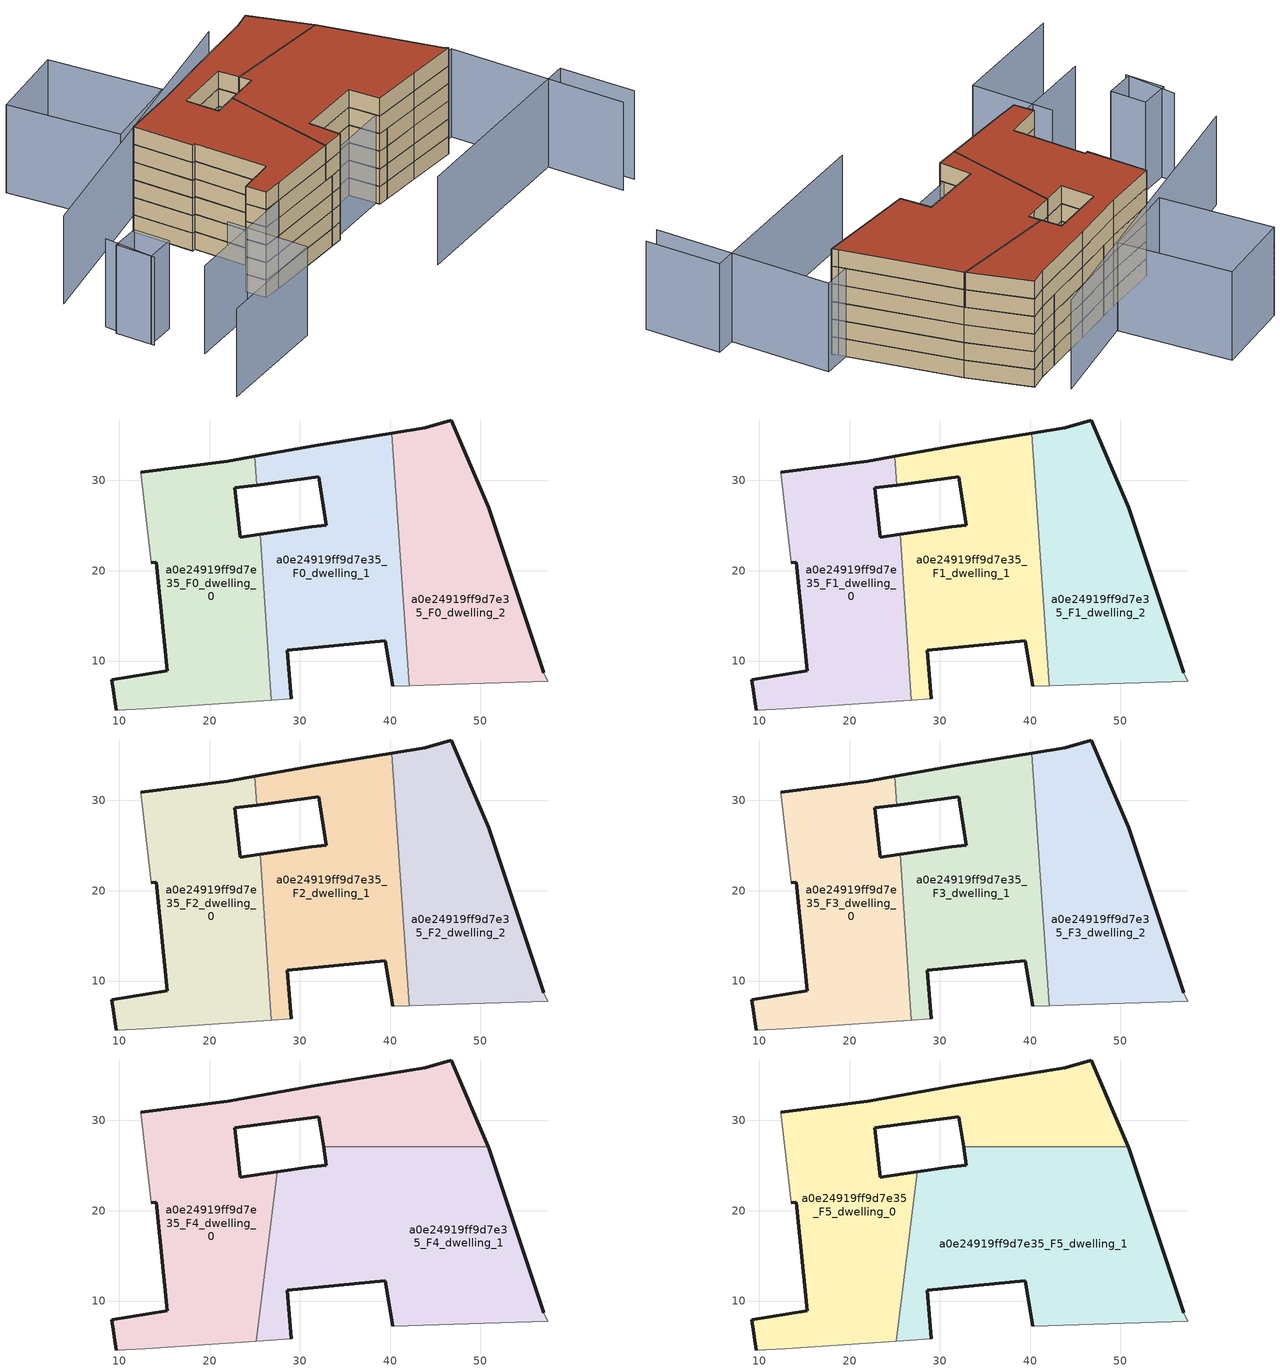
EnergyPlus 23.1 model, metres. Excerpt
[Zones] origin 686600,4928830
a0e24919ff9d7e35_F0_dwelling_0
 floor ground (EU_floor_Construction): 26.86,5.69 25.61,24.04 23.42,23.72 22.8,29.17 25.23,29.5 25.02,32.68 21.99,32.14 12.39,30.89 13.55,20.89 14.09,20.94 15.32,8.91 9.17,7.95 9.69,4.58 12.88,4.71 z0
 wall outside (EU_wall_Construction): 12.39,30.89 21.99,32.14 25.02,32.68 / 25.23,29.5 22.8,29.17 23.42,23.72 25.61,24.04 / 9.69,4.58 9.17,7.95 15.32,8.91 14.09,20.94 13.55,20.89 z0:3
 wall adiabatic (EU_wall_Construction): 13.55,20.89 12.39,30.89 / 26.86,5.69 12.88,4.71 9.69,4.58 z0:3
 wall to a0e24919ff9d7e35_F0_dwelling_1 (EU_wall_Construction): 25.02,32.68 25.23,29.5 / 25.61,24.04 26.86,5.69 z0:3
a0e24919ff9d7e35_F0_dwelling_1
 floor ground (EU_floor_Construction): 42.09,7.27 40.18,35.25 31.58,33.84 25.02,32.68 25.23,29.5 32.11,30.42 32.94,25.04 31.31,24.86 25.61,24.04 26.86,5.69 29.06,5.84 28.63,11.22 39.45,12.26 40.28,7.21 z0
 wall outside (EU_wall_Construction): 25.61,24.04 31.31,24.86 32.94,25.04 32.11,30.42 25.23,29.5 / 25.02,32.68 31.58,33.84 40.18,35.25 / 40.28,7.21 39.45,12.26 28.63,11.22 29.06,5.84 z0:3
 wall adiabatic (EU_wall_Construction): 29.06,5.84 26.86,5.69 / 42.09,7.27 40.28,7.21 z0:3
 wall to a0e24919ff9d7e35_F0_dwelling_2 (EU_wall_Construction): 40.18,35.25 42.09,7.27 z0:3
a0e24919ff9d7e35_F0_dwelling_2
 floor ground (EU_floor_Construction): 57.45,7.75 57.03,8.73 50.9,26.97 46.74,36.7 43.88,35.86 40.18,35.25 42.09,7.27 48.76,7.49 z0
 wall outside (EU_wall_Construction): 40.18,35.25 43.88,35.86 46.74,36.7 50.9,26.97 57.03,8.73 z0:3
 wall adiabatic (EU_wall_Construction): 57.03,8.73 57.45,7.75 48.76,7.49 42.09,7.27 z0:3
a0e24919ff9d7e35_F1_dwelling_0
 floor to a0e24919ff9d7e35_F0_dwelling_0 (EU_floor_Construction): 26.86,5.69 25.61,24.04 23.42,23.72 22.8,29.17 25.23,29.5 25.02,32.68 21.99,32.14 12.39,30.89 13.55,20.89 14.09,20.94 15.32,8.91 9.17,7.95 9.69,4.58 12.88,4.71 z3
 wall outside (EU_wall_Construction): 12.39,30.89 21.99,32.14 25.02,32.68 / 25.23,29.5 22.8,29.17 23.42,23.72 25.61,24.04 / 9.69,4.58 9.17,7.95 15.32,8.91 14.09,20.94 13.55,20.89 z3:6
 wall adiabatic (EU_wall_Construction): 13.55,20.89 12.39,30.89 / 26.86,5.69 12.88,4.71 9.69,4.58 z3:6
 wall to a0e24919ff9d7e35_F1_dwelling_1 (EU_wall_Construction): 25.02,32.68 25.23,29.5 / 25.61,24.04 26.86,5.69 z3:6
a0e24919ff9d7e35_F1_dwelling_1
 floor to a0e24919ff9d7e35_F0_dwelling_1 (EU_floor_Construction): 42.09,7.27 40.18,35.25 31.58,33.84 25.02,32.68 25.23,29.5 32.11,30.42 32.94,25.04 31.31,24.86 25.61,24.04 26.86,5.69 29.06,5.84 28.63,11.22 39.45,12.26 40.28,7.21 z3
 wall outside (EU_wall_Construction): 25.61,24.04 31.31,24.86 32.94,25.04 32.11,30.42 25.23,29.5 / 25.02,32.68 31.58,33.84 40.18,35.25 / 40.28,7.21 39.45,12.26 28.63,11.22 29.06,5.84 z3:6
 wall adiabatic (EU_wall_Construction): 29.06,5.84 26.86,5.69 / 42.09,7.27 40.28,7.21 z3:6
 wall to a0e24919ff9d7e35_F1_dwelling_2 (EU_wall_Construction): 40.18,35.25 42.09,7.27 z3:6
a0e24919ff9d7e35_F1_dwelling_2
 floor to a0e24919ff9d7e35_F0_dwelling_2 (EU_floor_Construction): 57.45,7.75 57.03,8.73 50.9,26.97 46.74,36.7 43.88,35.86 40.18,35.25 42.09,7.27 48.76,7.49 z3
 wall outside (EU_wall_Construction): 40.18,35.25 43.88,35.86 46.74,36.7 50.9,26.97 57.03,8.73 z3:6
 wall adiabatic (EU_wall_Construction): 57.03,8.73 57.45,7.75 48.76,7.49 42.09,7.27 z3:6
a0e24919ff9d7e35_F2_dwelling_0
 floor to a0e24919ff9d7e35_F1_dwelling_0 (EU_floor_Construction): 26.86,5.69 25.61,24.04 23.42,23.72 22.8,29.17 25.23,29.5 25.02,32.68 21.99,32.14 12.39,30.89 13.55,20.89 14.09,20.94 15.32,8.91 9.17,7.95 9.69,4.58 12.88,4.71 z6
 wall outside (EU_wall_Construction): 12.39,30.89 21.99,32.14 25.02,32.68 / 25.23,29.5 22.8,29.17 23.42,23.72 25.61,24.04 / 9.69,4.58 9.17,7.95 15.32,8.91 14.09,20.94 13.55,20.89 z6:9
 wall adiabatic (EU_wall_Construction): 13.55,20.89 12.39,30.89 / 26.86,5.69 12.88,4.71 9.69,4.58 z6:9
 wall to a0e24919ff9d7e35_F2_dwelling_1 (EU_wall_Construction): 25.02,32.68 25.23,29.5 / 25.61,24.04 26.86,5.69 z6:9
a0e24919ff9d7e35_F2_dwelling_1
 floor to a0e24919ff9d7e35_F1_dwelling_1 (EU_floor_Construction): 42.09,7.27 40.18,35.25 31.58,33.84 25.02,32.68 25.23,29.5 32.11,30.42 32.94,25.04 31.31,24.86 25.61,24.04 26.86,5.69 29.06,5.84 28.63,11.22 39.45,12.26 40.28,7.21 z6
 wall outside (EU_wall_Construction): 25.61,24.04 31.31,24.86 32.94,25.04 32.11,30.42 25.23,29.5 / 25.02,32.68 31.58,33.84 40.18,35.25 / 40.28,7.21 39.45,12.26 28.63,11.22 29.06,5.84 z6:9
 wall adiabatic (EU_wall_Construction): 29.06,5.84 26.86,5.69 / 42.09,7.27 40.28,7.21 z6:9
 wall to a0e24919ff9d7e35_F2_dwelling_2 (EU_wall_Construction): 40.18,35.25 42.09,7.27 z6:9
a0e24919ff9d7e35_F2_dwelling_2
 floor to a0e24919ff9d7e35_F1_dwelling_2 (EU_floor_Construction): 57.45,7.75 57.03,8.73 50.9,26.97 46.74,36.7 43.88,35.86 40.18,35.25 42.09,7.27 48.76,7.49 z6
 wall outside (EU_wall_Construction): 40.18,35.25 43.88,35.86 46.74,36.7 50.9,26.97 57.03,8.73 z6:9
 wall adiabatic (EU_wall_Construction): 57.03,8.73 57.45,7.75 48.76,7.49 42.09,7.27 z6:9
a0e24919ff9d7e35_F3_dwelling_0
 floor to a0e24919ff9d7e35_F2_dwelling_0 (EU_floor_Construction): 26.86,5.69 25.61,24.04 23.42,23.72 22.8,29.17 25.23,29.5 25.02,32.68 21.99,32.14 12.39,30.89 13.55,20.89 14.09,20.94 15.32,8.91 9.17,7.95 9.69,4.58 12.88,4.71 z9
 wall outside (EU_wall_Construction): 12.39,30.89 21.99,32.14 25.02,32.68 / 25.23,29.5 22.8,29.17 23.42,23.72 25.61,24.04 / 9.69,4.58 9.17,7.95 15.32,8.91 14.09,20.94 13.55,20.89 z9:12
 wall adiabatic (EU_wall_Construction): 13.55,20.89 12.39,30.89 / 26.86,5.69 12.88,4.71 9.69,4.58 z9:12
 wall to a0e24919ff9d7e35_F3_dwelling_1 (EU_wall_Construction): 25.02,32.68 25.23,29.5 / 25.61,24.04 26.86,5.69 z9:12
a0e24919ff9d7e35_F3_dwelling_1
 floor to a0e24919ff9d7e35_F2_dwelling_1 (EU_floor_Construction): 42.09,7.27 40.18,35.25 31.58,33.84 25.02,32.68 25.23,29.5 32.11,30.42 32.94,25.04 31.31,24.86 25.61,24.04 26.86,5.69 29.06,5.84 28.63,11.22 39.45,12.26 40.28,7.21 z9
 wall outside (EU_wall_Construction): 25.61,24.04 31.31,24.86 32.94,25.04 32.11,30.42 25.23,29.5 / 25.02,32.68 31.58,33.84 40.18,35.25 / 40.28,7.21 39.45,12.26 28.63,11.22 29.06,5.84 z9:12
 wall adiabatic (EU_wall_Construction): 29.06,5.84 26.86,5.69 / 42.09,7.27 40.28,7.21 z9:12
 wall to a0e24919ff9d7e35_F3_dwelling_2 (EU_wall_Construction): 40.18,35.25 42.09,7.27 z9:12
a0e24919ff9d7e35_F3_dwelling_2
 floor to a0e24919ff9d7e35_F2_dwelling_2 (EU_floor_Construction): 57.45,7.75 57.03,8.73 50.9,26.97 46.74,36.7 43.88,35.86 40.18,35.25 42.09,7.27 48.76,7.49 z9
 wall outside (EU_wall_Construction): 40.18,35.25 43.88,35.86 46.74,36.7 50.9,26.97 57.03,8.73 z9:12
 wall adiabatic (EU_wall_Construction): 57.03,8.73 57.45,7.75 48.76,7.49 42.09,7.27 z9:12
a0e24919ff9d7e35_F4_dwelling_0
 floor to a0e24919ff9d7e35_F3_dwelling_0 (EU_floor_Construction): 25.18,5.57 26.26,14.42 25.61,24.04 23.42,23.72 22.8,29.17 25.23,29.5 25.02,32.68 21.99,32.14 12.39,30.89 13.55,20.89 14.09,20.94 15.32,8.91 9.17,7.95 9.69,4.58 12.88,4.71 z12
 floor to a0e24919ff9d7e35_F3_dwelling_1 (EU_floor_Construction): 26.26,14.42 27.47,24.3 25.61,24.04 z12; 40.74,27.09 40.18,35.25 31.58,33.84 25.02,32.68 25.23,29.5 32.11,30.42 32.63,27.09 z12
 floor to a0e24919ff9d7e35_F3_dwelling_2 (EU_floor_Construction): 50.85,27.09 46.74,36.7 43.88,35.86 40.18,35.25 40.74,27.09 z12
 wall outside (EU_wall_Construction): 32.63,27.09 32.11,30.42 22.8,29.17 23.42,23.72 27.47,24.3 / 9.69,4.58 9.17,7.95 15.32,8.91 14.09,20.94 13.55,20.89 / 12.39,30.89 21.99,32.14 31.58,33.84 43.88,35.86 46.74,36.7 50.85,27.09 z12:15
 wall adiabatic (EU_wall_Construction): 25.18,5.57 12.88,4.71 9.69,4.58 / 13.55,20.89 12.39,30.89 z12:15
 wall to a0e24919ff9d7e35_F4_dwelling_1 (EU_wall_Construction): 50.85,27.09 32.63,27.09 / 27.47,24.3 25.18,5.57 z12:15
a0e24919ff9d7e35_F4_dwelling_1
 floor to a0e24919ff9d7e35_F3_dwelling_0 (EU_floor_Construction): 26.86,5.69 26.26,14.42 25.18,5.57 z12
 floor to a0e24919ff9d7e35_F3_dwelling_1 (EU_floor_Construction): 42.09,7.27 40.74,27.09 32.63,27.09 32.94,25.04 31.31,24.86 27.47,24.3 26.26,14.42 26.86,5.69 29.06,5.84 28.63,11.22 39.45,12.26 40.28,7.21 z12
 floor to a0e24919ff9d7e35_F3_dwelling_2 (EU_floor_Construction): 57.45,7.75 57.03,8.73 50.9,26.97 50.85,27.09 40.74,27.09 42.09,7.27 48.76,7.49 z12
 wall outside (EU_wall_Construction): 40.28,7.21 39.45,12.26 28.63,11.22 29.06,5.84 / 27.47,24.3 31.31,24.86 32.94,25.04 32.63,27.09 / 50.85,27.09 50.9,26.97 57.03,8.73 z12:15
 wall adiabatic (EU_wall_Construction): 57.03,8.73 57.45,7.75 48.76,7.49 40.28,7.21 / 29.06,5.84 25.18,5.57 z12:15
a0e24919ff9d7e35_F5_dwelling_0
 floor to a0e24919ff9d7e35_F4_dwelling_0 (EU_floor_Construction): 50.85,27.09 46.74,36.7 43.88,35.86 31.58,33.84 21.99,32.14 12.39,30.89 13.55,20.89 14.09,20.94 15.32,8.91 9.17,7.95 9.69,4.58 12.88,4.71 25.18,5.57 27.47,24.3 23.42,23.72 22.8,29.17 32.11,30.42 32.63,27.09 z15
 wall outside (EU_wall_Construction): 32.63,27.09 32.11,30.42 22.8,29.17 23.42,23.72 27.47,24.3 / 9.69,4.58 9.17,7.95 15.32,8.91 14.09,20.94 13.55,20.89 / 12.39,30.89 21.99,32.14 31.58,33.84 43.88,35.86 46.74,36.7 50.85,27.09 z15:18
 wall adiabatic (EU_wall_Construction): 25.18,5.57 12.88,4.71 9.69,4.58 / 13.55,20.89 12.39,30.89 z15:18
 wall to a0e24919ff9d7e35_F5_dwelling_1 (EU_wall_Construction): 50.85,27.09 32.63,27.09 / 27.47,24.3 25.18,5.57 z15:18
 roof outside (EU_roof_Construction): 46.74,36.7 50.85,27.09 32.63,27.09 32.11,30.42 22.8,29.17 23.42,23.72 27.47,24.3 25.18,5.57 12.88,4.71 9.69,4.58 9.17,7.95 15.32,8.91 14.09,20.94 13.55,20.89 12.39,30.89 21.99,32.14 31.58,33.84 43.88,35.86 z18
a0e24919ff9d7e35_F5_dwelling_1
 floor to a0e24919ff9d7e35_F4_dwelling_1 (EU_floor_Construction): 57.45,7.75 57.03,8.73 50.9,26.97 50.85,27.09 32.63,27.09 32.94,25.04 31.31,24.86 27.47,24.3 25.18,5.57 29.06,5.84 28.63,11.22 39.45,12.26 40.28,7.21 48.76,7.49 z15
 wall outside (EU_wall_Construction): 40.28,7.21 39.45,12.26 28.63,11.22 29.06,5.84 / 27.47,24.3 31.31,24.86 32.94,25.04 32.63,27.09 / 50.85,27.09 50.9,26.97 57.03,8.73 z15:18
 wall adiabatic (EU_wall_Construction): 57.03,8.73 57.45,7.75 48.76,7.49 40.28,7.21 / 29.06,5.84 25.18,5.57 z15:18
 roof outside (EU_roof_Construction): 50.9,26.97 57.03,8.73 57.45,7.75 48.76,7.49 40.28,7.21 39.45,12.26 28.63,11.22 29.06,5.84 25.18,5.57 27.47,24.3 31.31,24.86 32.94,25.04 32.63,27.09 50.85,27.09 z18
shading: 32.07,-9.58 66.71,-5.5 / 66.71,-5.5 68.16,-17.81 / -7.98,2.29 61.41,10.34 / 61.41,10.34 64.75,-18.48 / 3.65,6.99 5.16,-6.41 / 5.16,-6.41 -14.62,-8.64 / -10.75,18.2 -10.58,9.5 / 12.39,30.89 13.55,20.89 / 43.83,41.11 -9.41,26.92 / -6.27,16.46 -5.63,10.55 / -5.63,10.55 -10.59,10.01 / -10.59,10.01 -11.23,15.92 / -11.23,15.92 -6.27,16.46 / 13.53,34.04 9.91,52.17 / 9.91,52.17 23.43,54.87 / 23.43,54.87 27.05,36.74 / 27.05,36.74 13.53,34.04 z0:15
[Building]
EU S2 Campaign: North Axis=0; Terrain=City; Solar Distribution=FullExterior
[Site:Location]
Bologna: Latitude=44.5; Longitude=11.25; Time Zone=1; Elevation=37
[SizingPeriod:WeatherFileDays]
AnnualSizingPeriod: Begin Month=1; Begin Day of Month=1; End Month=12; End Day of Month=31; Day of Week for Start Day=Monday; Use Weather File Daylight Saving Period=No; Use Weather File Rain and Snow Indicators=No
[MATERIAL]
EU_InternalMass_Material: Roughness=MediumRough; Thickness=0.1; Conductivity=1; Density=1800; Specific Heat=900; Thermal Absorptance=0.9; Solar Absorptance=0.7; Visible Absorptance=0.7
[MATERIAL:NOMASS] Roughness=MediumRough; Thermal Absorptance=0.9; Solar Absorptance=0.7; Visible Absorptance=0.7
Name | Thermal Resistance
EU_wall_NoMass | 0.905828
EU_roof_NoMass | 0.37593
EU_floor_NoMass | 0.67114
[CONSTRUCTION]
EU_wall_Construction: EU_wall_NoMass
EU_roof_Construction: EU_roof_NoMass
EU_floor_Construction: EU_floor_NoMass
EU_InternalMass_Construction: EU_InternalMass_Material
[ZONE] Type=1; Multiplier=1; Ceiling Height=autocalculate; Floor Area=autocalculate; Part of Total Floor Area=Yes
Name | Volume
a0e24919ff9d7e35_F0_dwelling_0 | 973.696
a0e24919ff9d7e35_F1_dwelling_0; a0e24919ff9d7e35_F2_dwelling_0; a0e24919ff9d7e35_F3_dwelling_0 | 973.695
a0e24919ff9d7e35_F4_dwelling_0; a0e24919ff9d7e35_F4_dwelling_1; a0e24919ff9d7e35_F5_dwelling_1 | 1460.5
a0e24919ff9d7e35_F5_dwelling_0 | 1460.51
a0e24919ff9d7e35_F0_dwelling_1 | 973.61
a0e24919ff9d7e35_F1_dwelling_1; a0e24919ff9d7e35_F2_dwelling_1; a0e24919ff9d7e35_F3_dwelling_1 | 973.609
a0e24919ff9d7e35_F0_dwelling_2; a0e24919ff9d7e35_F1_dwelling_2; a0e24919ff9d7e35_F2_dwelling_2; a0e24919ff9d7e35_F3_dwelling_2 | 973.706
[INTERNALMASS] Construction=EU_InternalMass_Construction
Name | Zone or ZoneList | Surface Area
a0e24919ff9d7e35_F0_dwelling_0_EU_InternalMass | a0e24919ff9d7e35_F0_dwelling_0 | 324.565
a0e24919ff9d7e35_F0_dwelling_1_EU_InternalMass | a0e24919ff9d7e35_F0_dwelling_1 | 324.537
a0e24919ff9d7e35_F0_dwelling_2_EU_InternalMass | a0e24919ff9d7e35_F0_dwelling_2 | 324.569
a0e24919ff9d7e35_F1_dwelling_0_EU_InternalMass | a0e24919ff9d7e35_F1_dwelling_0 | 324.565
a0e24919ff9d7e35_F1_dwelling_1_EU_InternalMass | a0e24919ff9d7e35_F1_dwelling_1 | 324.537
a0e24919ff9d7e35_F1_dwelling_2_EU_InternalMass | a0e24919ff9d7e35_F1_dwelling_2 | 324.569
a0e24919ff9d7e35_F2_dwelling_0_EU_InternalMass | a0e24919ff9d7e35_F2_dwelling_0 | 324.565
a0e24919ff9d7e35_F2_dwelling_1_EU_InternalMass | a0e24919ff9d7e35_F2_dwelling_1 | 324.537
a0e24919ff9d7e35_F2_dwelling_2_EU_InternalMass | a0e24919ff9d7e35_F2_dwelling_2 | 324.569
a0e24919ff9d7e35_F3_dwelling_0_EU_InternalMass | a0e24919ff9d7e35_F3_dwelling_0 | 324.565
a0e24919ff9d7e35_F3_dwelling_1_EU_InternalMass | a0e24919ff9d7e35_F3_dwelling_1 | 324.537
a0e24919ff9d7e35_F3_dwelling_2_EU_InternalMass | a0e24919ff9d7e35_F3_dwelling_2 | 324.569
a0e24919ff9d7e35_F4_dwelling_0_EU_InternalMass | a0e24919ff9d7e35_F4_dwelling_0 | 486.838
a0e24919ff9d7e35_F4_dwelling_1_EU_InternalMass | a0e24919ff9d7e35_F4_dwelling_1 | 486.834
a0e24919ff9d7e35_F5_dwelling_0_EU_InternalMass | a0e24919ff9d7e35_F5_dwelling_0 | 486.838
a0e24919ff9d7e35_F5_dwelling_1_EU_InternalMass | a0e24919ff9d7e35_F5_dwelling_1 | 486.834
[OTHEREQUIPMENT] Fuel Type=Electricity; Design Level Calculation Method=Watts/Area; Power per Zone Floor Area=1; Fraction Latent=0; Fraction Radiant=0; Fraction Lost=0; Carbon Dioxide Generation Rate=0; EndUse Subcategory=EU_Step8_InternalGains
Name | Zone or ZoneList or Space or SpaceList | Schedule
EU_Step8_InternalGain_a0e24919ff9d7e35_F0_dwelling_0_f000 | a0e24919ff9d7e35_F0_dwelling_0 | EU_Step8_GainSchedule_a0e24919ff9d7e35_F0_dwelling_0_f000
EU_Step8_InternalGain_a0e24919ff9d7e35_F0_dwelling_1_f000 | a0e24919ff9d7e35_F0_dwelling_1 | EU_Step8_GainSchedule_a0e24919ff9d7e35_F0_dwelling_1_f000
EU_Step8_InternalGain_a0e24919ff9d7e35_F0_dwelling_2_f000 | a0e24919ff9d7e35_F0_dwelling_2 | EU_Step8_GainSchedule_a0e24919ff9d7e35_F0_dwelling_2_f000
EU_Step8_InternalGain_a0e24919ff9d7e35_F1_dwelling_0_f000 | a0e24919ff9d7e35_F1_dwelling_0 | EU_Step8_GainSchedule_a0e24919ff9d7e35_F1_dwelling_0_f000
EU_Step8_InternalGain_a0e24919ff9d7e35_F1_dwelling_1_f000 | a0e24919ff9d7e35_F1_dwelling_1 | EU_Step8_GainSchedule_a0e24919ff9d7e35_F1_dwelling_1_f000
EU_Step8_InternalGain_a0e24919ff9d7e35_F1_dwelling_2_f000 | a0e24919ff9d7e35_F1_dwelling_2 | EU_Step8_GainSchedule_a0e24919ff9d7e35_F1_dwelling_2_f000
EU_Step8_InternalGain_a0e24919ff9d7e35_F2_dwelling_0_f000 | a0e24919ff9d7e35_F2_dwelling_0 | EU_Step8_GainSchedule_a0e24919ff9d7e35_F2_dwelling_0_f000
EU_Step8_InternalGain_a0e24919ff9d7e35_F2_dwelling_1_f000 | a0e24919ff9d7e35_F2_dwelling_1 | EU_Step8_GainSchedule_a0e24919ff9d7e35_F2_dwelling_1_f000
EU_Step8_InternalGain_a0e24919ff9d7e35_F2_dwelling_2_f000 | a0e24919ff9d7e35_F2_dwelling_2 | EU_Step8_GainSchedule_a0e24919ff9d7e35_F2_dwelling_2_f000
EU_Step8_InternalGain_a0e24919ff9d7e35_F3_dwelling_0_f000 | a0e24919ff9d7e35_F3_dwelling_0 | EU_Step8_GainSchedule_a0e24919ff9d7e35_F3_dwelling_0_f000
EU_Step8_InternalGain_a0e24919ff9d7e35_F3_dwelling_1_f000 | a0e24919ff9d7e35_F3_dwelling_1 | EU_Step8_GainSchedule_a0e24919ff9d7e35_F3_dwelling_1_f000
EU_Step8_InternalGain_a0e24919ff9d7e35_F3_dwelling_2_f000 | a0e24919ff9d7e35_F3_dwelling_2 | EU_Step8_GainSchedule_a0e24919ff9d7e35_F3_dwelling_2_f000
EU_Step8_InternalGain_a0e24919ff9d7e35_F4_dwelling_0_f000 | a0e24919ff9d7e35_F4_dwelling_0 | EU_Step8_GainSchedule_a0e24919ff9d7e35_F4_dwelling_0_f000
EU_Step8_InternalGain_a0e24919ff9d7e35_F4_dwelling_1_f000 | a0e24919ff9d7e35_F4_dwelling_1 | EU_Step8_GainSchedule_a0e24919ff9d7e35_F4_dwelling_1_f000
EU_Step8_InternalGain_a0e24919ff9d7e35_F5_dwelling_0_f000 | a0e24919ff9d7e35_F5_dwelling_0 | EU_Step8_GainSchedule_a0e24919ff9d7e35_F5_dwelling_0_f000
EU_Step8_InternalGain_a0e24919ff9d7e35_F5_dwelling_1_f000 | a0e24919ff9d7e35_F5_dwelling_1 | EU_Step8_GainSchedule_a0e24919ff9d7e35_F5_dwelling_1_f000
[ZONEVENTILATION:DESIGNFLOWRATE] Schedule=EU_AlwaysOn; Design Flow Rate Calculation Method=AirChanges/Hour; Air Changes per Hour=0.73129; Ventilation Type=Natural; Fan Pressure Rise=0; Fan Total Efficiency=1; Constant Term Coefficient=1; Temperature Term Coefficient=0; Velocity Term Coefficient=0; Velocity Squared Term Coefficient=0; Minimum Indoor Temperature=-100; Maximum Indoor Temperature=100; Delta Temperature=-100; Minimum Outdoor Temperature=-100; Maximum Outdoor Temperature=100; Maximum Wind Speed=40
Name | Zone or ZoneList or Space or SpaceList
EU_ConstantAir_a0e24919ff9d7e35_F0_dwelling_0 | a0e24919ff9d7e35_F0_dwelling_0
EU_ConstantAir_a0e24919ff9d7e35_F0_dwelling_1 | a0e24919ff9d7e35_F0_dwelling_1
EU_ConstantAir_a0e24919ff9d7e35_F0_dwelling_2 | a0e24919ff9d7e35_F0_dwelling_2
EU_ConstantAir_a0e24919ff9d7e35_F1_dwelling_0 | a0e24919ff9d7e35_F1_dwelling_0
EU_ConstantAir_a0e24919ff9d7e35_F1_dwelling_1 | a0e24919ff9d7e35_F1_dwelling_1
EU_ConstantAir_a0e24919ff9d7e35_F1_dwelling_2 | a0e24919ff9d7e35_F1_dwelling_2
EU_ConstantAir_a0e24919ff9d7e35_F2_dwelling_0 | a0e24919ff9d7e35_F2_dwelling_0
EU_ConstantAir_a0e24919ff9d7e35_F2_dwelling_1 | a0e24919ff9d7e35_F2_dwelling_1
EU_ConstantAir_a0e24919ff9d7e35_F2_dwelling_2 | a0e24919ff9d7e35_F2_dwelling_2
EU_ConstantAir_a0e24919ff9d7e35_F3_dwelling_0 | a0e24919ff9d7e35_F3_dwelling_0
EU_ConstantAir_a0e24919ff9d7e35_F3_dwelling_1 | a0e24919ff9d7e35_F3_dwelling_1
EU_ConstantAir_a0e24919ff9d7e35_F3_dwelling_2 | a0e24919ff9d7e35_F3_dwelling_2
EU_ConstantAir_a0e24919ff9d7e35_F4_dwelling_0 | a0e24919ff9d7e35_F4_dwelling_0
EU_ConstantAir_a0e24919ff9d7e35_F4_dwelling_1 | a0e24919ff9d7e35_F4_dwelling_1
EU_ConstantAir_a0e24919ff9d7e35_F5_dwelling_0 | a0e24919ff9d7e35_F5_dwelling_0
EU_ConstantAir_a0e24919ff9d7e35_F5_dwelling_1 | a0e24919ff9d7e35_F5_dwelling_1
[HVACTEMPLATE:THERMOSTAT] Constant Heating Setpoint=20; Constant Cooling Setpoint=50
EU_HeatOnly_a0e24919ff9d7e35_F0_dwelling_0; EU_HeatOnly_a0e24919ff9d7e35_F0_dwelling_1; EU_HeatOnly_a0e24919ff9d7e35_F0_dwelling_2; EU_HeatOnly_a0e24919ff9d7e35_F1_dwelling_0; EU_HeatOnly_a0e24919ff9d7e35_F1_dwelling_1; EU_HeatOnly_a0e24919ff9d7e35_F1_dwelling_2; EU_HeatOnly_a0e24919ff9d7e35_F2_dwelling_0; EU_HeatOnly_a0e24919ff9d7e35_F2_dwelling_1; EU_HeatOnly_a0e24919ff9d7e35_F2_dwelling_2; EU_HeatOnly_a0e24919ff9d7e35_F3_dwelling_0; EU_HeatOnly_a0e24919ff9d7e35_F3_dwelling_1; EU_HeatOnly_a0e24919ff9d7e35_F3_dwelling_2; EU_HeatOnly_a0e24919ff9d7e35_F4_dwelling_0; EU_HeatOnly_a0e24919ff9d7e35_F4_dwelling_1; EU_HeatOnly_a0e24919ff9d7e35_F5_dwelling_0; EU_HeatOnly_a0e24919ff9d7e35_F5_dwelling_1
[HVACTEMPLATE:ZONE:IDEALLOADSAIRSYSTEM] System Availability Schedule=EU_AlwaysOn; Maximum Heating Supply Air Temperature=50; Minimum Cooling Supply Air Temperature=13; Maximum Heating Supply Air Humidity Ratio=0.0156; Minimum Cooling Supply Air Humidity Ratio=0.0077; Heating Limit=NoLimit; Cooling Limit=NoLimit; Heating Availability Schedule=EU_AlwaysOn; Cooling Availability Schedule=EU_CoolingOff; Dehumidification Control Type=ConstantSensibleHeatRatio; Cooling Sensible Heat Ratio=0.7; Dehumidification Setpoint=60; Humidification Control Type=None; Humidification Setpoint=30; Outdoor Air Method=None; Outdoor Air Flow Rate per Person=0.00944; Outdoor Air Flow Rate per Zone Floor Area=0; Outdoor Air Flow Rate per Zone=0; Demand Controlled Ventilation Type=None; Outdoor Air Economizer Type=NoEconomizer; Heat Recovery Type=None; Sensible Heat Recovery Effectiveness=0.7; Latent Heat Recovery Effectiveness=0.65
Name | Template Thermostat
a0e24919ff9d7e35_F0_dwelling_0 | EU_HeatOnly_a0e24919ff9d7e35_F0_dwelling_0
a0e24919ff9d7e35_F0_dwelling_1 | EU_HeatOnly_a0e24919ff9d7e35_F0_dwelling_1
a0e24919ff9d7e35_F0_dwelling_2 | EU_HeatOnly_a0e24919ff9d7e35_F0_dwelling_2
a0e24919ff9d7e35_F1_dwelling_0 | EU_HeatOnly_a0e24919ff9d7e35_F1_dwelling_0
a0e24919ff9d7e35_F1_dwelling_1 | EU_HeatOnly_a0e24919ff9d7e35_F1_dwelling_1
a0e24919ff9d7e35_F1_dwelling_2 | EU_HeatOnly_a0e24919ff9d7e35_F1_dwelling_2
a0e24919ff9d7e35_F2_dwelling_0 | EU_HeatOnly_a0e24919ff9d7e35_F2_dwelling_0
a0e24919ff9d7e35_F2_dwelling_1 | EU_HeatOnly_a0e24919ff9d7e35_F2_dwelling_1
a0e24919ff9d7e35_F2_dwelling_2 | EU_HeatOnly_a0e24919ff9d7e35_F2_dwelling_2
a0e24919ff9d7e35_F3_dwelling_0 | EU_HeatOnly_a0e24919ff9d7e35_F3_dwelling_0
a0e24919ff9d7e35_F3_dwelling_1 | EU_HeatOnly_a0e24919ff9d7e35_F3_dwelling_1
a0e24919ff9d7e35_F3_dwelling_2 | EU_HeatOnly_a0e24919ff9d7e35_F3_dwelling_2
a0e24919ff9d7e35_F4_dwelling_0 | EU_HeatOnly_a0e24919ff9d7e35_F4_dwelling_0
a0e24919ff9d7e35_F4_dwelling_1 | EU_HeatOnly_a0e24919ff9d7e35_F4_dwelling_1
a0e24919ff9d7e35_F5_dwelling_0 | EU_HeatOnly_a0e24919ff9d7e35_F5_dwelling_0
a0e24919ff9d7e35_F5_dwelling_1 | EU_HeatOnly_a0e24919ff9d7e35_F5_dwelling_1
[SIZING:ZONE] Zone Cooling Design Supply Air Temperature Input Method=SupplyAirTemperature; Zone Cooling Design Supply Air Temperature=13; Zone Heating Design Supply Air Temperature Input Method=SupplyAirTemperature; Zone Heating Design Supply Air Temperature=50; Zone Cooling Design Supply Air Humidity Ratio=0.008; Zone Heating Design Supply Air Humidity Ratio=0.008; Cooling Design Air Flow Method=DesignDay; Cooling Design Air Flow Rate=0; Cooling Minimum Air Flow per Zone Floor Area=0.000762; Cooling Minimum Air Flow=0; Cooling Minimum Air Flow Fraction=0.2; Heating Design Air Flow Method=DesignDay; Heating Design Air Flow Rate=0; Heating Maximum Air Flow per Zone Floor Area=0.002032; Heating Maximum Air Flow=0.141576; Heating Maximum Air Flow Fraction=0.3; Account for Dedicated Outdoor Air System=No; Dedicated Outdoor Air System Control Strategy=NeutralSupplyAir; Dedicated Outdoor Air Low Setpoint Temperature for Design=autosize; Dedicated Outdoor Air High Setpoint Temperature for Design=autosize; Zone Load Sizing Method=Sensible Load Only No Latent Load; Zone Latent Cooling Design Supply Air Humidity Ratio Input Method=HumidityRatioDifference; Zone Cooling Design Supply Air Humidity Ratio Difference=0.005; Zone Latent Heating Design Supply Air Humidity Ratio Input Method=HumidityRatioDifference; Zone Humidification Design Supply Air Humidity Ratio Difference=0.005
a0e24919ff9d7e35_F0_dwelling_0; a0e24919ff9d7e35_F0_dwelling_1; a0e24919ff9d7e35_F0_dwelling_2; a0e24919ff9d7e35_F1_dwelling_0; a0e24919ff9d7e35_F1_dwelling_1; a0e24919ff9d7e35_F1_dwelling_2; a0e24919ff9d7e35_F2_dwelling_0; a0e24919ff9d7e35_F2_dwelling_1; a0e24919ff9d7e35_F2_dwelling_2; a0e24919ff9d7e35_F3_dwelling_0; a0e24919ff9d7e35_F3_dwelling_1; a0e24919ff9d7e35_F3_dwelling_2; a0e24919ff9d7e35_F4_dwelling_0; a0e24919ff9d7e35_F4_dwelling_1; a0e24919ff9d7e35_F5_dwelling_0; a0e24919ff9d7e35_F5_dwelling_1
[SCHEDULE:CONSTANT]
Name | Hourly Value
EU_AlwaysOn | 1
EU_CoolingOff | 0
[SCHEDULE:FILE] Column Number=1; Rows to Skip at Top=0; Number of Hours of Data=8760; Column Separator=Comma; Interpolate to Timestep=No; Minutes per Item=60; Adjust Schedule for Daylight Savings=Yes
Name | File
EU_Step8_GainSchedule_a0e24919ff9d7e35_F0_dwelling_0_f000 | ../../schedules/a0e24919ff9d7e35/a0e24919ff9d7e35_F0_dwelling_0_f000_gain.csv
EU_Step8_GainSchedule_a0e24919ff9d7e35_F0_dwelling_1_f000 | ../../schedules/a0e24919ff9d7e35/a0e24919ff9d7e35_F0_dwelling_1_f000_gain.csv
EU_Step8_GainSchedule_a0e24919ff9d7e35_F0_dwelling_2_f000 | ../../schedules/a0e24919ff9d7e35/a0e24919ff9d7e35_F0_dwelling_2_f000_gain.csv
EU_Step8_GainSchedule_a0e24919ff9d7e35_F1_dwelling_0_f000 | ../../schedules/a0e24919ff9d7e35/a0e24919ff9d7e35_F1_dwelling_0_f000_gain.csv
EU_Step8_GainSchedule_a0e24919ff9d7e35_F1_dwelling_1_f000 | ../../schedules/a0e24919ff9d7e35/a0e24919ff9d7e35_F1_dwelling_1_f000_gain.csv
EU_Step8_GainSchedule_a0e24919ff9d7e35_F1_dwelling_2_f000 | ../../schedules/a0e24919ff9d7e35/a0e24919ff9d7e35_F1_dwelling_2_f000_gain.csv
EU_Step8_GainSchedule_a0e24919ff9d7e35_F2_dwelling_0_f000 | ../../schedules/a0e24919ff9d7e35/a0e24919ff9d7e35_F2_dwelling_0_f000_gain.csv
EU_Step8_GainSchedule_a0e24919ff9d7e35_F2_dwelling_1_f000 | ../../schedules/a0e24919ff9d7e35/a0e24919ff9d7e35_F2_dwelling_1_f000_gain.csv
EU_Step8_GainSchedule_a0e24919ff9d7e35_F2_dwelling_2_f000 | ../../schedules/a0e24919ff9d7e35/a0e24919ff9d7e35_F2_dwelling_2_f000_gain.csv
EU_Step8_GainSchedule_a0e24919ff9d7e35_F3_dwelling_0_f000 | ../../schedules/a0e24919ff9d7e35/a0e24919ff9d7e35_F3_dwelling_0_f000_gain.csv
EU_Step8_GainSchedule_a0e24919ff9d7e35_F3_dwelling_1_f000 | ../../schedules/a0e24919ff9d7e35/a0e24919ff9d7e35_F3_dwelling_1_f000_gain.csv
EU_Step8_GainSchedule_a0e24919ff9d7e35_F3_dwelling_2_f000 | ../../schedules/a0e24919ff9d7e35/a0e24919ff9d7e35_F3_dwelling_2_f000_gain.csv
EU_Step8_GainSchedule_a0e24919ff9d7e35_F4_dwelling_0_f000 | ../../schedules/a0e24919ff9d7e35/a0e24919ff9d7e35_F4_dwelling_0_f000_gain.csv
EU_Step8_GainSchedule_a0e24919ff9d7e35_F4_dwelling_1_f000 | ../../schedules/a0e24919ff9d7e35/a0e24919ff9d7e35_F4_dwelling_1_f000_gain.csv
EU_Step8_GainSchedule_a0e24919ff9d7e35_F5_dwelling_0_f000 | ../../schedules/a0e24919ff9d7e35/a0e24919ff9d7e35_F5_dwelling_0_f000_gain.csv
EU_Step8_GainSchedule_a0e24919ff9d7e35_F5_dwelling_1_f000 | ../../schedules/a0e24919ff9d7e35/a0e24919ff9d7e35_F5_dwelling_1_f000_gain.csv
